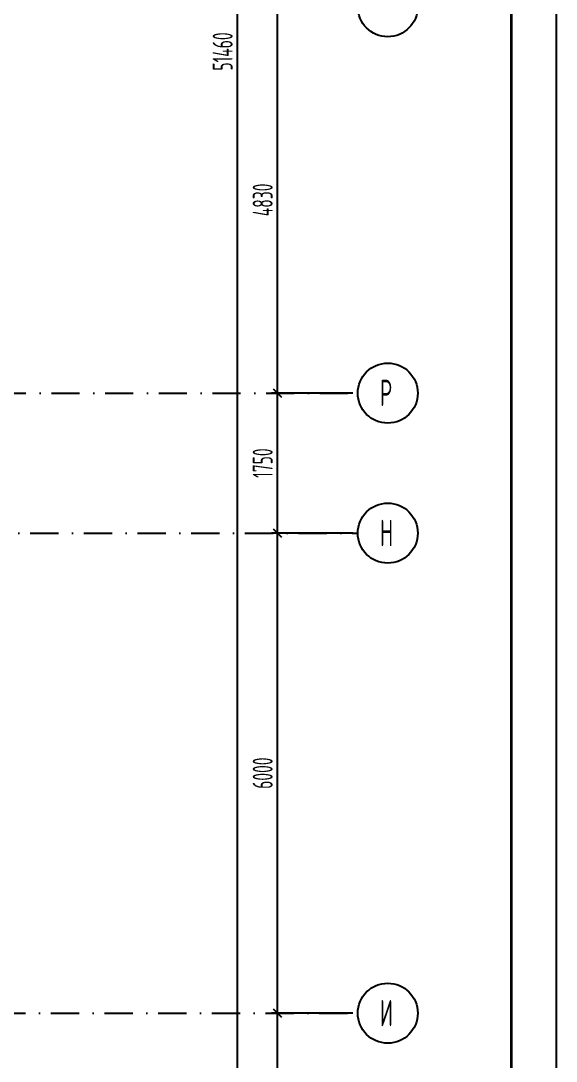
# Model space of a CAD drawing. Extents: x -1560602 to 321118, y -2308202 to -430103.
# Drawn here: x -1483127 to -1476440, y -2195266 to -2182262 of the extents above; entities that cross this region are included whole.
import ezdxf

# ---------------------------------------------------------------- set-up
doc = ezdxf.new("R2010")
doc.units = 0
doc.header["$MEASUREMENT"] = 0
doc.header["$PDSIZE"] = -5
doc.linetypes.add('Dot & Dashed', pattern=[670.277762, 352.777767, -176.388884, 0, -141.111112])
doc.linetypes.add('Штрихпунктирная', pattern=[0.670278, 0.352778, -0.176389, 0, -0.141111])
doc.layers.get('0').update_dxf_attribs({"color": 255, "linetype": 'CONTINUOUS'})
doc.layers.get('Defpoints').update_dxf_attribs({"linetype": 'CONTINUOUS'})
doc.layers.add('Оси', color=253, linetype='Dot & Dashed')
doc.layers.add('отделка', color=240, linetype='CONTINUOUS')
doc.styles.add('GOST 2.304', font='CS_Gost2304.shx', dxfattribs={"width": 0.7})
doc.styles.get("Standard").update_dxf_attribs({"font": 'spds.shx', "width": 0.7, "height": 250})
doc.styles.add('СГЕНЕРИР_СТИЛЬ_1', font='')
doc.styles.get('СГЕНЕРИР_СТИЛЬ_1').set_extended_font_data('GOST_type_A')
doc.dimstyles.new('SPDS', dxfattribs={"dimscale": 100, "dimtxt": 2.5, "dimasz": 1, "dimexe": 0.75, "dimexo": 0.625, "dimtad": 1, "dimdec": 0, "dimtxsty": 'GOST 2.304', "dimblk": 'OBLIQUE', "dimcen": 2.5, "dimdle": 1, "dimadec": 0, "dimazin": 2, "dimtfac": 0.75, "dimtdec": 0, "dimtmove": 0, "dimatfit": 0, "dimfxl": 1, "dimtolj": 1, "dimarcsym": 1})

# ---------------------------------------------------------------- blocks, each defined once
blk = doc.blocks.new('_Oblique')
at = {"color": 0, "linetype": 'ByBlock', "lineweight": -2}
blk.add_line((-0.5, -0.5), (0.5, 0.5), dxfattribs=at)
blk = doc.blocks.new('*D309')
at = {"layer": 'Defpoints', "color": 0, "transparency": 16777216}
for p in [(-1479919, -2194666), (-1478919, -2194666), (-1478919, -2200666)]:
    blk.add_point(p, dxfattribs=at)
at = {"layer": 'отделка', "color": 0, "lineweight": -2, "transparency": 16777216}
for p, q in [((-1479919, -2200766), (-1479919, -2194566)), ((-1478981, -2194666), (-1479994, -2194666)), ((-1478981, -2200666), (-1479994, -2200666))]:
    blk.add_line(p, q, dxfattribs=at)
at = {"layer": 'отделка', "color": 0, "lineweight": -2, "transparency": 16777216, "xscale": 100, "yscale": 100, "zscale": 100}
for p, rotation in [((-1479919, -2194666), 90), ((-1479919, -2200666), 270)]:
    blk.add_blockref('_Oblique', p, dxfattribs=dict(at, rotation=rotation))
at = {"layer": 'отделка', "color": 0, "transparency": 16777216, "insert": (-1480106, -2197666), "char_height": 250, "attachment_point": 5, "rotation": 90, "style": 'GOST 2.304'}
blk.add_mtext('\\A1;6000', dxfattribs=at)
blk = doc.blocks.new('*D310')
at = {"layer": 'Defpoints', "color": 0, "transparency": 16777216}
for p in [(-1479919, -2188666), (-1478919, -2188666), (-1478919, -2194666)]:
    blk.add_point(p, dxfattribs=at)
at = {"layer": 'отделка', "color": 0, "lineweight": -2, "transparency": 16777216}
for p, q in [((-1479919, -2194766), (-1479919, -2188566)), ((-1478981, -2188666), (-1479994, -2188666)), ((-1478981, -2194666), (-1479994, -2194666))]:
    blk.add_line(p, q, dxfattribs=at)
at = {"layer": 'отделка', "color": 0, "lineweight": -2, "transparency": 16777216, "xscale": 100, "yscale": 100, "zscale": 100}
for p, rotation in [((-1479919, -2188666), 90), ((-1479919, -2194666), 270)]:
    blk.add_blockref('_Oblique', p, dxfattribs=dict(at, rotation=rotation))
at = {"layer": 'отделка', "color": 0, "transparency": 16777216, "insert": (-1480106, -2191666), "char_height": 250, "attachment_point": 5, "rotation": 90, "style": 'GOST 2.304'}
blk.add_mtext('\\A1;6000', dxfattribs=at)
blk = doc.blocks.new('*D311')
at = {"layer": 'Defpoints', "color": 0, "transparency": 16777216}
for p in [(-1479919, -2186916), (-1478919, -2186916), (-1478919, -2188666)]:
    blk.add_point(p, dxfattribs=at)
at = {"layer": 'отделка', "color": 0, "lineweight": -2, "transparency": 16777216}
for p, q in [((-1479919, -2188766), (-1479919, -2186816)), ((-1478981, -2186916), (-1479994, -2186916)), ((-1478981, -2188666), (-1479994, -2188666))]:
    blk.add_line(p, q, dxfattribs=at)
at = {"layer": 'отделка', "color": 0, "lineweight": -2, "transparency": 16777216, "xscale": 100, "yscale": 100, "zscale": 100}
for p, rotation in [((-1479919, -2186916), 90), ((-1479919, -2188666), 270)]:
    blk.add_blockref('_Oblique', p, dxfattribs=dict(at, rotation=rotation))
at = {"layer": 'отделка', "color": 0, "transparency": 16777216, "insert": (-1480106, -2187791), "char_height": 250, "attachment_point": 5, "rotation": 90, "style": 'GOST 2.304'}
blk.add_mtext('\\A1;1750', dxfattribs=at)
blk = doc.blocks.new('*D312')
at = {"layer": 'Defpoints', "color": 0, "transparency": 16777216}
for p in [(-1479919, -2182086), (-1478919, -2182086), (-1478919, -2186916)]:
    blk.add_point(p, dxfattribs=at)
at = {"layer": 'отделка', "color": 0, "lineweight": -2, "transparency": 16777216}
for p, q in [((-1479919, -2187016), (-1479919, -2181986)), ((-1478981, -2182086), (-1479994, -2182086)), ((-1478981, -2186916), (-1479994, -2186916))]:
    blk.add_line(p, q, dxfattribs=at)
at = {"layer": 'отделка', "color": 0, "lineweight": -2, "transparency": 16777216, "xscale": 100, "yscale": 100, "zscale": 100}
for p, rotation in [((-1479919, -2182086), 90), ((-1479919, -2186916), 270)]:
    blk.add_blockref('_Oblique', p, dxfattribs=dict(at, rotation=rotation))
at = {"layer": 'отделка', "color": 0, "transparency": 16777216, "insert": (-1480106, -2184501), "char_height": 250, "attachment_point": 5, "rotation": 90, "style": 'GOST 2.304'}
blk.add_mtext('\\A1;4830', dxfattribs=at)
blk = doc.blocks.new('*D321')
at = {"layer": 'Defpoints', "color": 0, "transparency": 16777216}
for p in [(-1480419, -2156916), (-1479919, -2156916), (-1478919, -2208376)]:
    blk.add_point(p, dxfattribs=at)
at = {"layer": 'отделка', "color": 0, "lineweight": -2, "transparency": 16777216}
for p, q in [((-1479981, -2156916), (-1480494, -2156916)), ((-1480419, -2208476), (-1480419, -2156816)), ((-1478981, -2208376), (-1480494, -2208376))]:
    blk.add_line(p, q, dxfattribs=at)
at = {"layer": 'отделка', "color": 0, "lineweight": -2, "transparency": 16777216, "xscale": 100, "yscale": 100, "zscale": 100}
for p, rotation in [((-1480419, -2156916), 90), ((-1480419, -2208376), 270)]:
    blk.add_blockref('_Oblique', p, dxfattribs=dict(at, rotation=rotation))
at = {"layer": 'отделка', "color": 0, "transparency": 16777216, "insert": (-1480606, -2182646), "char_height": 250, "attachment_point": 5, "rotation": 90, "style": 'GOST 2.304'}
blk.add_mtext('\\A1;51460', dxfattribs=at)

msp = doc.modelspace()

# ---------------------------------------------------------------- linework, layer by layer
at = {"color": 0, "lineweight": 35, "ltscale": 100}
msp.add_line((-1477001.6, -2153437.3), (-1477001.6, -2226064.3), dxfattribs=at)
at = {"layer": 'Defpoints', "color": 0, "linetype": 'Continuous', "ltscale": 100}
msp.add_line((-1476440.2, -2152937.3), (-1476440.2, -2226595.6), dxfattribs=at)
at = {"layer": 'Оси', "color": 0, "linetype": 'Штрихпунктирная', "lineweight": -3, "ltscale": 1000}
for p, q in [((-1498834.3, -2186916.2), (-1478918.7, -2186916.2)), ((-1501111, -2188666.2), (-1478918.7, -2188666.2)), ((-1493477.8, -2194666.2), (-1478918.7, -2194666.2))]:
    msp.add_line(p, q, dxfattribs=at)
at = {"layer": 'Оси', "color": 0, "linetype": 'Continuous', "ltscale": 100}
for centre in [(-1478543.7, -2182086.2), (-1478543.7, -2186916.2), (-1478543.7, -2188666.2), (-1478543.7, -2194666.2)]:
    msp.add_circle(centre, 375, dxfattribs=at)

# ---------------------------------------------------------------- texts
at = {"layer": 'Оси', "color": 0, "linetype": 'Continuous', "width": 0.7}
for s, p in [('Р', (-1478641.9, -2187079.4)), ('Н', (-1478641.9, -2188829.4)), ('И', (-1478641.9, -2194829.4))]:
    msp.add_text(s, height=330, dxfattribs=at).set_placement(p)
at = {"layer": 'Оси', "color": 0, "ltscale": 100, "insert": (-1479293.9, -2182646.2), "char_height": 0.23, "attachment_point": 5, "rotation": 90, "style": 'СГЕНЕРИР_СТИЛЬ_1'}
msp.add_mtext('\\A1;51460000', dxfattribs=at)

# ---------------------------------------------------------------- dimensions: what is measured, and where the dimension line sits
at = {"layer": 'отделка', "color": 0}
for base, p1, p2, picture, middle in [((-1480418.7, -2156916.2), (-1478918.7, -2208376.2), (-1479918.7, -2156916.2), '*D321', (-1480606.2, -2182646.2)), ((-1479918.7, -2182086.3), (-1478918.7, -2186916.2), (-1478918.7, -2182086.3), '*D312', (-1480106.2, -2184501.2)), ((-1479918.7, -2186916.3), (-1478918.7, -2188666.2), (-1478918.7, -2186916.3), '*D311', (-1480106.2, -2187791.2)), ((-1479918.7, -2188666.3), (-1478918.7, -2194666.2), (-1478918.7, -2188666.3), '*D310', (-1480106.2, -2191666.2)), ((-1479918.7, -2194666.3), (-1478918.7, -2200666.2), (-1478918.7, -2194666.3), '*D309', (-1480106.2, -2197666.2))]:
    dim = msp.add_linear_dim(base=base, p1=p1, p2=p2, angle=90, dimstyle='SPDS', override={"dimscale": 100, "dimlfac": 1, "dimtxsty": 'GOST 2.304', "dimtolj": 1}, dxfattribs=at)
    dim.commit()
    dim.dimension.update_dxf_attribs({"geometry": picture, "text_midpoint": middle})

doc.saveas('drawing.dxf')
